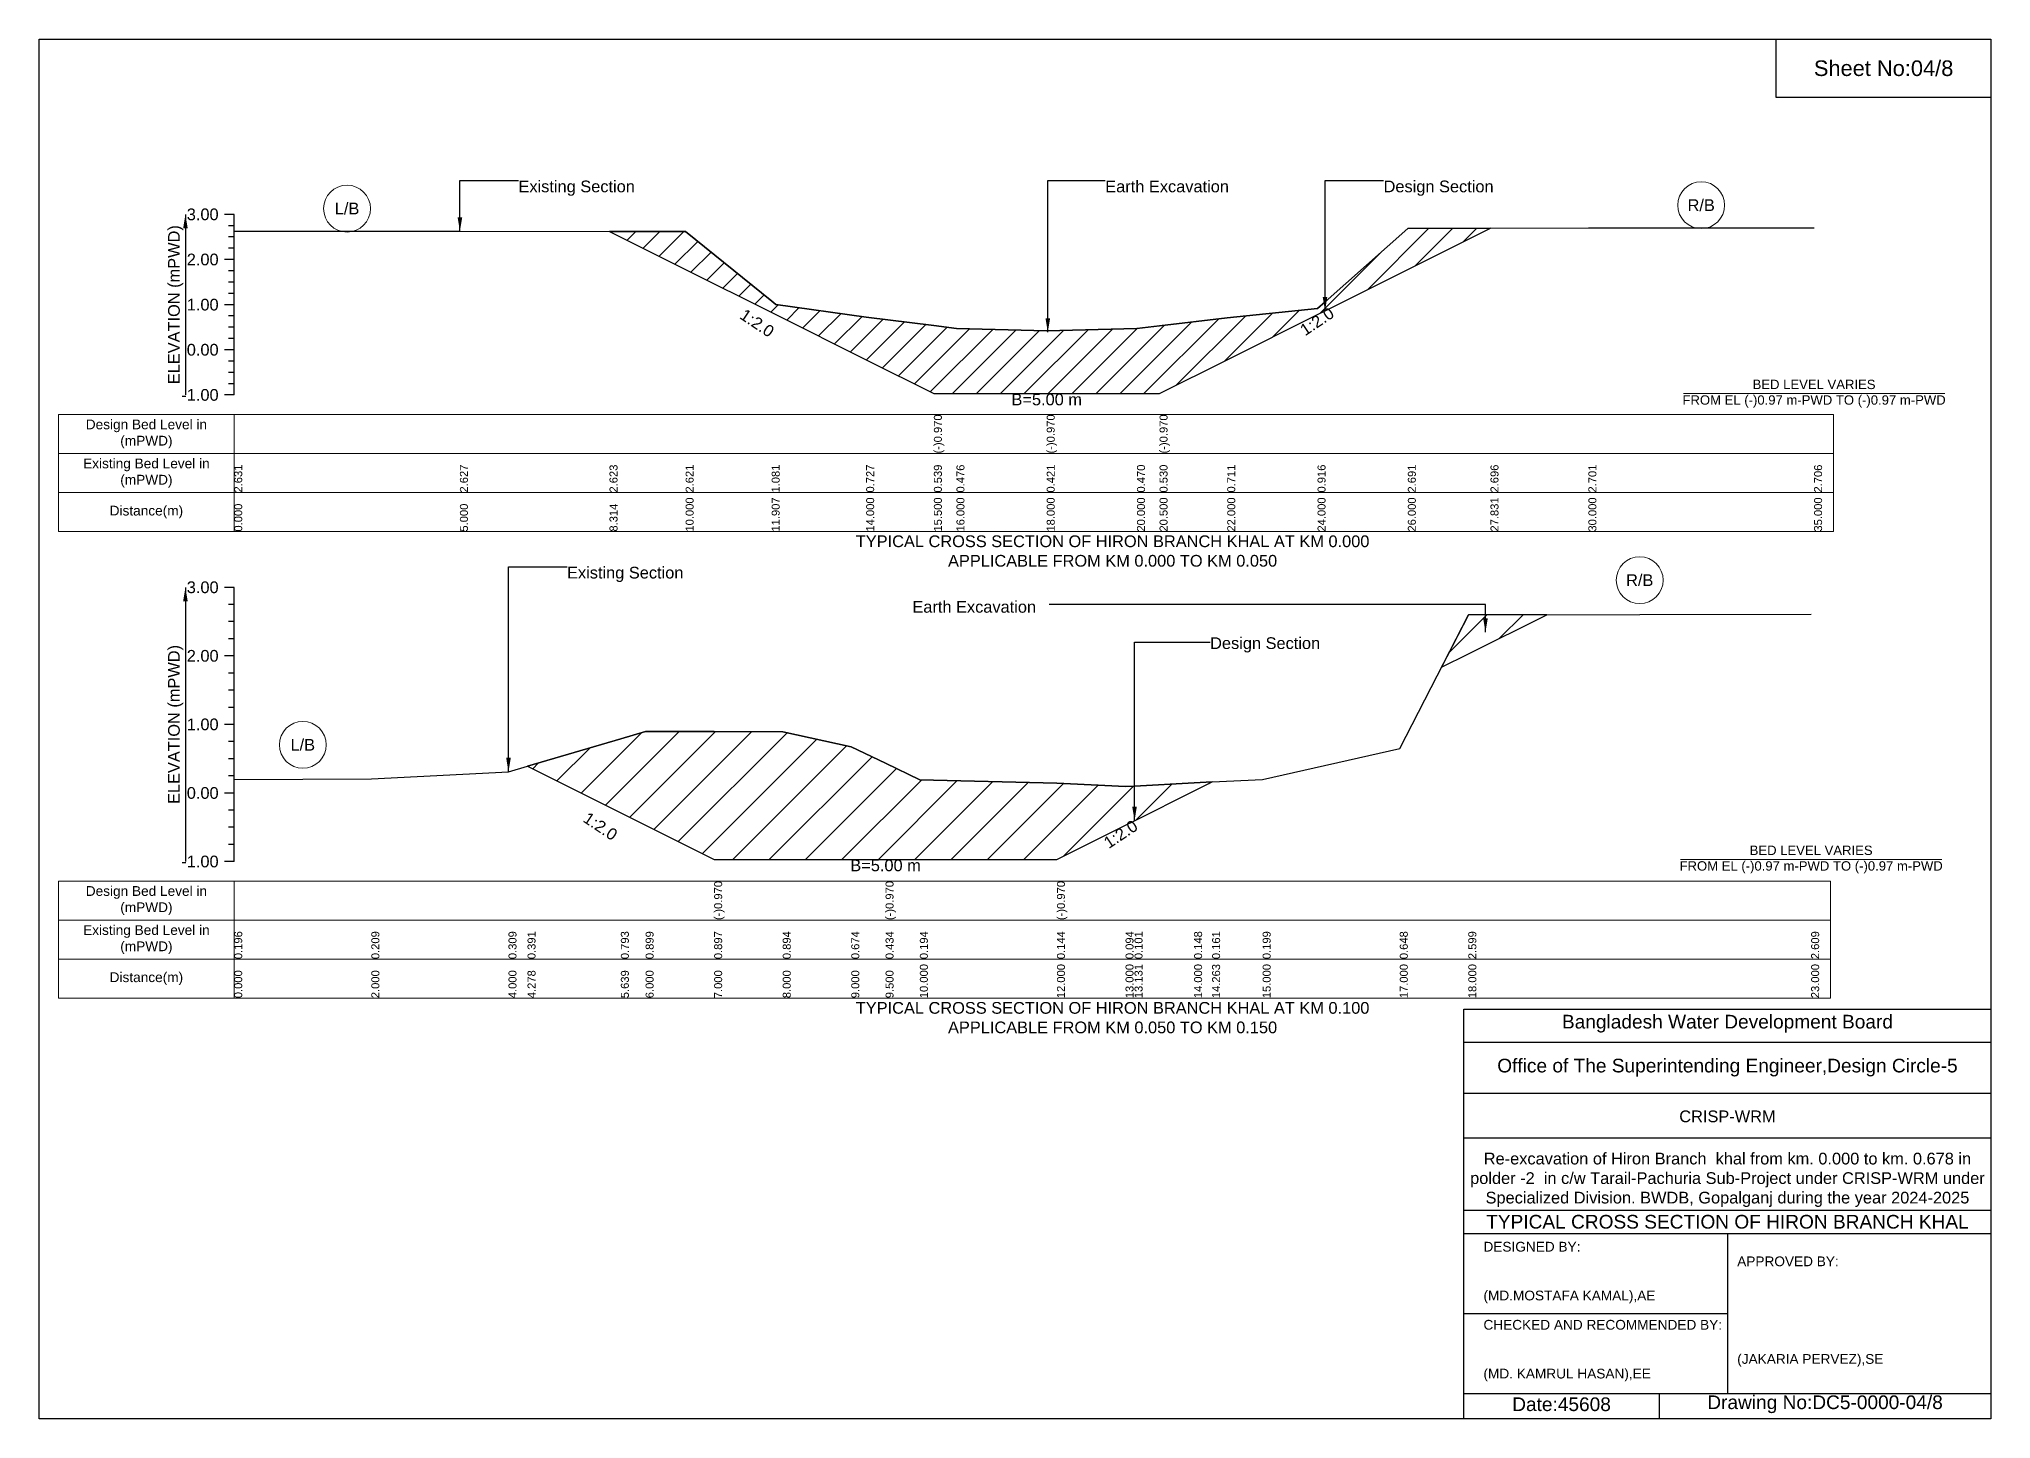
# Model space of a CAD drawing. Header units: inches. Extents: x 91000 to 178000, y -5656 to 8018.
# Drawn here: x 130000 to 138000, y -5656 to 0 of the extents above; entities that cross this region are included whole.
import ezdxf

# ---------------------------------------------------------------- set-up
doc = ezdxf.new("R2010")
doc.units = ezdxf.units.IN
doc.header["$LTSCALE"] = 7
doc.header["$MEASUREMENT"] = 0
for name, color, linetype, lineweight in [('Cross section Data Border', 7, 'Continuous', 9), ('Cross Section Labels', 7, 'Continuous', 9), ('Existing_Bed_Level for Xsection', 7, 'Continuous', 25)]:
    doc.layers.add(name, color=color, linetype=linetype, lineweight=lineweight)
doc.styles.get("Standard").update_dxf_attribs({"font": 'arial.ttf'})
doc.dimstyles.get("Standard").update_dxf_attribs({"dimtxt": 0.18, "dimasz": 0.18, "dimexe": 0.18, "dimexo": 0.0625, "dimgap": 0.09, "dimtad": 0, "dimtih": 1, "dimtoh": 1, "dimdec": 4, "dimzin": 0, "dimdsep": 46, "dimtxsty": 'Standard', "dimcen": 0.09, "dimadec": 0, "dimazin": 0, "dimtfac": 1, "dimtdec": 4, "dimtofl": 0, "dimtmove": 0, "dimatfit": 3, "dimfxl": 1, "dimtolj": 1, "dimtzin": 0, "dimarcsym": 0})

msp = doc.modelspace()

# ---------------------------------------------------------------- hatches: boundary and pattern name
at = {"layer": 'Existing_Bed_Level for Xsection'}
h = msp.add_hatch(dxfattribs=at)
h.set_pattern_fill('ANSI31', color=256, scale=555, style=0)
h.paths.add_polyline_path([(132338.1, -788.6), (132650, -944.6), (133002.8, -1121), (133020, -1129.6), (133390, -1314.6), (133667.5, -1453.3), (133760, -1453.3), (134130, -1453.3), (134500, -1453.3), (134592.5, -1453.3), (134870, -1314.6), (135240, -1129.6), (135270.6, -1114.3), (135610, -944.6), (135948.8, -775.2), (135610, -776), (135270.6, -1077.2), (135240, -1104.4), (134870, -1142.3), (134592.5, -1175.8), (134500, -1186.9), (134130, -1196), (133760, -1185.8), (133667.5, -1174.2), (133390, -1139.4), (133020, -1087.8), (133002.8, -1073.9), (132650, -789)])
h = msp.add_hatch(dxfattribs=at)
h.set_pattern_fill('ANSI31', color=256, scale=843, style=0)
h.paths.add_polyline_path([(135747.8, -2575.1), (135858, -2520), (136179.1, -2359.5), (135858, -2360.1)])
h = msp.add_hatch(dxfattribs=at)
h.set_pattern_fill('ANSI31', color=256, scale=843, style=0)
h.paths.add_polyline_path([(132002.1, -2980.5), (132384.6, -3171.8), (132486, -3222.5), (132767, -3363), (133048, -3363), (133329, -3363), (133469.5, -3363), (133610, -3363), (134172, -3363), (134453, -3222.5), (134489.9, -3204), (134734, -3082), (134807.8, -3045.1), (134734, -3048.8), (134489.9, -3062), (134453, -3064), (134172, -3049.9), (133610, -3035.9), (133469.5, -2968.5), (133329, -2901), (133048, -2839.2), (132767, -2838.5), (132486, -2837.8), (132384.6, -2867.7)])

# ---------------------------------------------------------------- linework, layer by layer
for points in [[(130000, 0), (138000, 0), (138000, -5656), (130000, -5656)], [(137120, 0), (138000, 0), (138000, -240), (137120, -240)]]:
    msp.add_lwpolyline(points, close=True)
for points in [[(135840, -5656), (135840, -3976), (138000, -3976)], [(135840, -4112), (138000, -4112)], [(135840, -4320), (138000, -4320)], [(135840, -4504), (138000, -4504)], [(135840, -4800), (138000, -4800)], [(135840, -4896), (138000, -4896)], [(136920, -4896), (136920, -5552)], [(135840, -5224), (136920, -5224)], [(135840, -5552), (138000, -5552)], [(136640, -5552), (136640, -5656)]]:
    msp.add_lwpolyline(points)
at = {"layer": 'Cross section Data Border'}
for points in [[(130080, -1538.9), (137355, -1538.9), (137355, -2018.9), (130080, -2018.9)], [(130080, -3451.4), (137343, -3451.4), (137343, -3931.4), (130080, -3931.4)]]:
    msp.add_lwpolyline(points, close=True, dxfattribs=at)
for points in [[(130800, -1538.9), (130800, -2018.9)], [(130080, -1698.9), (137355, -1698.9)], [(130080, -1858.9), (137355, -1858.9)], [(130800, -3451.4), (130800, -3931.4)], [(130080, -3611.4), (137343, -3611.4)], [(130080, -3771.4), (137343, -3771.4)]]:
    msp.add_lwpolyline(points, dxfattribs=at)
at = {"layer": 'Cross Section Labels'}
for points in [[(136739.2, -1453.3), (137810.8, -1453.3)], [(136727.2, -3363), (137798.8, -3363)]]:
    msp.add_lwpolyline(points, dxfattribs=at)
for centre in [(131262.5, -695), (136812.5, -681.2), (136560.5, -2218.2), (131081, -2893)]:
    msp.add_circle(centre, 96, dxfattribs=at)
at = {"layer": 'Existing_Bed_Level for Xsection'}
for points in [[(130800, -718.9), (130760, -718.9)], [(130800, -1458.9), (130800, -1273.9), (130800, -1088.9), (130800, -903.9), (130800, -718.9)], [(130800, -765.1), (130776, -765.1)], [(130800, -787.2), (131725, -787.9), (132338.1, -788.6), (132650, -789), (133002.8, -1073.9), (133020, -1087.8), (133390, -1139.4), (133667.5, -1174.2), (133667.5, -1174.2), (133760, -1185.8), (134130, -1196), (134130, -1196), (134500, -1186.9), (134592.5, -1175.8), (134592.5, -1175.8), (134870, -1142.3), (135240, -1104.4), (135270.6, -1077.2), (135610, -776), (135948.8, -775.2), (136350, -774.2), (137275, -773.3)], [(130800, -811.4), (130776, -811.4)], [(130800, -857.6), (130776, -857.6)], [(130800, -903.9), (130760, -903.9)], [(130800, -950.1), (130776, -950.1)], [(130800, -996.4), (130776, -996.4)], [(130800, -1088.9), (130760, -1088.9)], [(130800, -1042.6), (130776, -1042.6)], [(130800, -1135.1), (130776, -1135.1)], [(130800, -1181.4), (130776, -1181.4)], [(130800, -1273.9), (130760, -1273.9)], [(130800, -1227.6), (130776, -1227.6)], [(130800, -1320.1), (130776, -1320.1)], [(130800, -1366.4), (130776, -1366.4)], [(130800, -1412.6), (130776, -1412.6)], [(130800, -1458.9), (130760, -1458.9)], [(130800, -2247.4), (130760, -2247.4)], [(130800, -2317.7), (130776, -2317.7)], [(130800, -3371.4), (130800, -3090.4), (130800, -2809.4), (130800, -2528.4), (130800, -2247.4)], [(130800, -2387.9), (130776, -2387.9)], [(130800, -3035.3), (131362, -3031.7), (131924, -3003.6), (132002.1, -2980.5), (132384.6, -2867.7), (132486, -2837.8), (132767, -2838.5), (132767, -2838.5), (133048, -2839.2), (133329, -2901), (133469.5, -2968.5), (133469.5, -2968.5), (133610, -3035.9), (134172, -3049.9), (134172, -3049.9), (134453, -3064), (134489.9, -3062), (134734, -3048.8), (134807.8, -3045.1), (135015, -3034.5), (135577, -2908.3), (135858, -2360.1), (137263, -2357.3)], [(130800, -2458.2), (130776, -2458.2)], [(130800, -2528.4), (130760, -2528.4)], [(130800, -2598.7), (130776, -2598.7)], [(130800, -2668.9), (130776, -2668.9)], [(130800, -2739.2), (130776, -2739.2)], [(130800, -2809.4), (130760, -2809.4)], [(130800, -2879.7), (130776, -2879.7)], [(130800, -2949.9), (130776, -2949.9)], [(130800, -3020.2), (130776, -3020.2)], [(130800, -3090.4), (130760, -3090.4)], [(130800, -3160.7), (130776, -3160.7)], [(130800, -3230.9), (130776, -3230.9)], [(130800, -3301.2), (130776, -3301.2)], [(130800, -3371.4), (130760, -3371.4)]]:
    msp.add_lwpolyline(points, dxfattribs=at)
for points in [[(132338.1, -788.6), (132338.1, -788.6), (132650, -944.6), (133002.8, -1121), (133020, -1129.6), (133390, -1314.6), (133667.5, -1453.3), (133667.5, -1453.3), (133760, -1453.3), (134130, -1453.3), (134130, -1453.3), (134500, -1453.3), (134592.5, -1453.3), (134592.5, -1453.3), (134870, -1314.6), (135240, -1129.6), (135270.6, -1114.3), (135610, -944.6), (135948.8, -775.2), (135948.8, -775.2), (135948.8, -775.2), (135610, -776), (135270.6, -1077.2), (135240, -1104.4), (134870, -1142.3), (134592.5, -1175.8), (134592.5, -1175.8), (134500, -1186.9), (134130, -1196), (134130, -1196), (133760, -1185.8), (133667.5, -1174.2), (133667.5, -1174.2), (133390, -1139.4), (133020, -1087.8), (133002.8, -1073.9), (132650, -789), (132338.1, -788.6)], [(135747.8, -2575.1), (135858, -2520), (136179.1, -2359.5), (135858, -2360.1)], [(132002.1, -2980.5), (132384.6, -3171.8), (132486, -3222.5), (132767, -3363), (132767, -3363), (133048, -3363), (133329, -3363), (133469.5, -3363), (133469.5, -3363), (133610, -3363), (134172, -3363), (134172, -3363), (134453, -3222.5), (134489.9, -3204), (134734, -3082), (134807.8, -3045.1), (134734, -3048.8), (134489.9, -3062), (134453, -3064), (134172, -3049.9), (134172, -3049.9), (133610, -3035.9), (133469.5, -2968.5), (133469.5, -2968.5), (133329, -2901), (133048, -2839.2), (132767, -2838.5), (132767, -2838.5), (132486, -2837.8), (132384.6, -2867.7)]]:
    msp.add_lwpolyline(points, close=True, dxfattribs=at)

# ---------------------------------------------------------------- texts
at = {"attachment_point": 5}
for s, insert, char_height in [('Sheet No:04/8', (137560, -120), 64), ('Bangladesh Water Development Board', (136920, -4036), 56), ('Office of The Superintending Engineer,Design Circle-5', (136920, -4216), 56)]:
    msp.add_mtext(s, dxfattribs=dict(at, insert=insert, char_height=char_height))
for s, insert, char_height, width, attachment_point in [('CRISP-WRM', (136920, -4416), 48, 2240, 5), ('Re-excavation of Hiron Branch  khal from km. 0.000 to km. 0.678 in polder -2  in c/w Tarail-Pachuria Sub-Project under CRISP-WRM under Specialized Division. BWDB, Gopalganj during the year 2024-2025', (136920, -4676), 48, 2160, 5), ('TYPICAL CROSS SECTION OF HIRON BRANCH KHAL', (136920, -4848), 56, 2240, 5), ('DESIGNED BY:^J^J^J(MD.MOSTAFA KAMAL),AE', (135920, -5056), 40, 1120, 4), ('APPROVED BY:^J^J^J^J^J^J(JAKARIA PERVEZ),SE', (136960, -5216), 40, 1120, 4), ('CHECKED AND RECOMMENDED BY:^J^J^J(MD. KAMRUL HASAN),EE', (135920, -5376), 40, 1120, 4), ('Date:45608', (136240, -5596), 56, 1120, 5), ('Drawing No:DC5-0000-04/8', (137320, -5596), 56, 1760, 5)]:
    msp.add_mtext(s, dxfattribs=dict(insert=insert, char_height=char_height, width=width, attachment_point=attachment_point))
at = {"layer": 'Cross section Data Border', "char_height": 40, "width": 640, "attachment_point": 5}
for s, insert in [('Design Bed Level in (mPWD)', (130440, -1618.9)), ('Existing Bed Level in (mPWD)', (130440, -1778.9)), ('Distance(m)', (130440, -1938.9)), ('Design Bed Level in (mPWD)', (130440, -3531.4)), ('Existing Bed Level in (mPWD)', (130440, -3691.4)), ('Distance(m)', (130440, -3851.4))]:
    msp.add_mtext(s, dxfattribs=dict(at, insert=insert))
at = {"layer": 'Cross Section Labels'}
for s, insert, char_height, attachment_point in [('Existing Section', (131965, -580.1), 48, 1), ('Earth Excavation', (134370, -580.1), 48, 1), ('Design Section', (135510.6, -580.1), 48, 1), ('L/B', (131262.5, -695), 48, 5), ('R/B', (136812.5, -681.2), 48, 5), ('BED LEVEL VARIES ^JFROM EL (-)0.97 m-PWD TO (-)0.97 m-PWD', (137275, -1453.3), 38.4, 5), ('B=5.00 m', (134130, -1453.3), 48, 2), ('TYPICAL CROSS SECTION OF HIRON BRANCH KHAL AT KM 0.000^JAPPLICABLE FROM KM 0.000 TO KM 0.050', (134400, -2098.9), 48, 5), ('Existing Section', (132164, -2163.1), 48, 1), ('R/B', (136560.5, -2218.2), 48, 5), ('Earth Excavation', (133579.5, -2303.3), 48, 1), ('Design Section', (134799.7, -2452.1), 48, 1), ('L/B', (131081, -2893), 48, 5), ('BED LEVEL VARIES ^JFROM EL (-)0.97 m-PWD TO (-)0.97 m-PWD', (137263, -3363), 38.4, 5), ('B=5.00 m', (133469.5, -3363), 48, 2), ('TYPICAL CROSS SECTION OF HIRON BRANCH KHAL AT KM 0.100^JAPPLICABLE FROM KM 0.050 TO KM 0.150', (134400, -4011.4), 48, 5)]:
    msp.add_mtext(s, dxfattribs=dict(at, insert=insert, char_height=char_height, attachment_point=attachment_point))
at = {"layer": 'Cross Section Labels', "char_height": 48, "attachment_point": 2}
for insert, rotation in [((132956.5, -1144.1), 326.30993), ((135224.4, -1137.4), 33.69007), ((132314.3, -3206.9), 326.30993), ((134419.7, -3239.1), 33.69007)]:
    msp.add_mtext('1:2.0', dxfattribs=dict(at, insert=insert, rotation=rotation))
at = {"layer": 'Existing_Bed_Level for Xsection', "char_height": 48, "attachment_point": 6}
for s, insert in [('3.00', (130736, -718.9)), ('2.00', (130736, -903.9)), ('1.00', (130736, -1088.9)), ('0.00', (130736, -1273.9)), ('-1.00', (130736, -1458.9)), ('3.00', (130736, -2247.4)), ('2.00', (130736, -2528.4)), ('1.00', (130736, -2809.4)), ('0.00', (130736, -3090.4)), ('-1.00', (130736, -3371.4))]:
    msp.add_mtext(s, dxfattribs=dict(at, insert=insert))
at = {"layer": 'Existing_Bed_Level for Xsection', "rotation": 90}
for s, insert, char_height, attachment_point in [('ELEVATION (mPWD)', (130560, -1088.9), 48, 5), ('(-)0.970', (133667.5, -1698.9), 32.8, 1), ('(-)0.970', (134130, -1698.9), 32.8, 1), ('(-)0.970', (134592.5, -1698.9), 32.8, 1), ('2.631', (130800, -1858.9), 32.8, 1), ('2.627', (131725, -1858.9), 32.8, 1), ('2.623', (132338.1, -1858.9), 32.8, 1), ('2.621', (132650, -1858.9), 32.8, 1), ('1.081', (133002.8, -1858.9), 32.8, 1), ('0.727', (133390, -1858.9), 32.8, 1), ('0.539', (133667.5, -1858.9), 32.8, 1), ('0.476', (133760, -1858.9), 32.8, 1), ('0.421', (134130, -1858.9), 32.8, 1), ('0.470', (134500, -1858.9), 32.8, 1), ('0.530', (134592.5, -1858.9), 32.8, 1), ('0.711', (134870, -1858.9), 32.8, 1), ('0.916', (135240, -1858.9), 32.8, 1), ('2.691', (135610, -1858.9), 32.8, 1), ('2.696', (135948.8, -1858.9), 32.8, 1), ('2.701', (136350, -1858.9), 32.8, 1), ('2.706', (137275, -1858.9), 32.8, 1), ('0.000', (130800, -2018.9), 32.8, 1), ('5.000', (131725, -2018.9), 32.8, 1), ('8.314', (132338.1, -2018.9), 32.8, 1), ('10.000', (132650, -2018.9), 32.8, 1), ('11.907', (133002.8, -2018.9), 32.8, 1), ('14.000', (133390, -2018.9), 32.8, 1), ('15.500', (133667.5, -2018.9), 32.8, 1), ('16.000', (133760, -2018.9), 32.8, 1), ('18.000', (134130, -2018.9), 32.8, 1), ('20.000', (134500, -2018.9), 32.8, 1), ('20.500', (134592.5, -2018.9), 32.8, 1), ('22.000', (134870, -2018.9), 32.8, 1), ('24.000', (135240, -2018.9), 32.8, 1), ('26.000', (135610, -2018.9), 32.8, 1), ('27.831', (135948.8, -2018.9), 32.8, 1), ('30.000', (136350, -2018.9), 32.8, 1), ('35.000', (137275, -2018.9), 32.8, 1), ('ELEVATION (mPWD)', (130560, -2809.4), 48, 5), ('(-)0.970', (132767, -3611.4), 32.8, 1), ('(-)0.970', (133469.5, -3611.4), 32.8, 1), ('(-)0.970', (134172, -3611.4), 32.8, 1), ('0.196', (130800, -3771.4), 32.8, 1), ('0.209', (131362, -3771.4), 32.8, 1), ('0.309', (131924, -3771.4), 32.8, 1), ('0.391', (132002.1, -3771.4), 32.8, 1), ('0.793', (132384.6, -3771.4), 32.8, 1), ('0.899', (132486, -3771.4), 32.8, 1), ('0.897', (132767, -3771.4), 32.8, 1), ('0.894', (133048, -3771.4), 32.8, 1), ('0.674', (133329, -3771.4), 32.8, 1), ('0.434', (133469.5, -3771.4), 32.8, 1), ('0.194', (133610, -3771.4), 32.8, 1), ('0.144', (134172, -3771.4), 32.8, 1), ('0.094', (134453, -3771.4), 32.8, 1), ('0.101', (134489.9, -3771.4), 32.8, 1), ('0.148', (134734, -3771.4), 32.8, 1), ('0.161', (134807.8, -3771.4), 32.8, 1), ('0.199', (135015, -3771.4), 32.8, 1), ('0.648', (135577, -3771.4), 32.8, 1), ('2.599', (135858, -3771.4), 32.8, 1), ('2.609', (137263, -3771.4), 32.8, 1), ('0.000', (130800, -3931.4), 32.8, 1), ('2.000', (131362, -3931.4), 32.8, 1), ('4.000', (131924, -3931.4), 32.8, 1), ('4.278', (132002.1, -3931.4), 32.8, 1), ('5.639', (132384.6, -3931.4), 32.8, 1), ('6.000', (132486, -3931.4), 32.8, 1), ('7.000', (132767, -3931.4), 32.8, 1), ('8.000', (133048, -3931.4), 32.8, 1), ('9.000', (133329, -3931.4), 32.8, 1), ('9.500', (133469.5, -3931.4), 32.8, 1), ('10.000', (133610, -3931.4), 32.8, 1), ('12.000', (134172, -3931.4), 32.8, 1), ('13.000', (134453, -3931.4), 32.8, 1), ('13.131', (134489.9, -3931.4), 32.8, 1), ('14.000', (134734, -3931.4), 32.8, 1), ('14.263', (134807.8, -3931.4), 32.8, 1), ('15.000', (135015, -3931.4), 32.8, 1), ('17.000', (135577, -3931.4), 32.8, 1), ('18.000', (135858, -3931.4), 32.8, 1), ('23.000', (137263, -3931.4), 32.8, 1)]:
    msp.add_mtext(s, dxfattribs=dict(at, insert=insert, char_height=char_height, attachment_point=attachment_point))

# ---------------------------------------------------------------- leaders
at = {"layer": 'Cross Section Labels', "annotation_type": 0, "has_hookline": 1}
for points, hookline_direction, text_width in [([(131725, -787.9), (131725, -580.1), (131964.9, -580.1)], 0, 467.2), ([(134134.4, -1201.9), (134134.4, -580.1), (134369.9, -580.1)], 0, 497), ([(135270.6, -1114.3), (135270.6, -580.1), (135510.5, -580.1)], 0, 441.2), ([(131924, -3003.6), (131924, -2163.1), (132163.9, -2163.1)], 0, 467.2), ([(135928.3, -2431.5), (135928.3, -2318), (134140.5, -2318)], 1, 497), ([(134489.9, -3204), (134489.9, -2472.1), (134799.7, -2472.1)], 0, 441.2)]:
    msp.add_leader(points, dimstyle='Standard', override={"dimasz": 57.6}, dxfattribs=dict(at, hookline_direction=hookline_direction, text_width=text_width))
at = {"layer": 'Existing_Bed_Level for Xsection'}
for points in [[(130600, -718.9), (130600, -1458.9)], [(130600, -2247.4), (130600, -3371.4)]]:
    msp.add_leader(points, dimstyle='Standard', override={"dimasz": 57.6}, dxfattribs=at)

doc.saveas('drawing.dxf')
